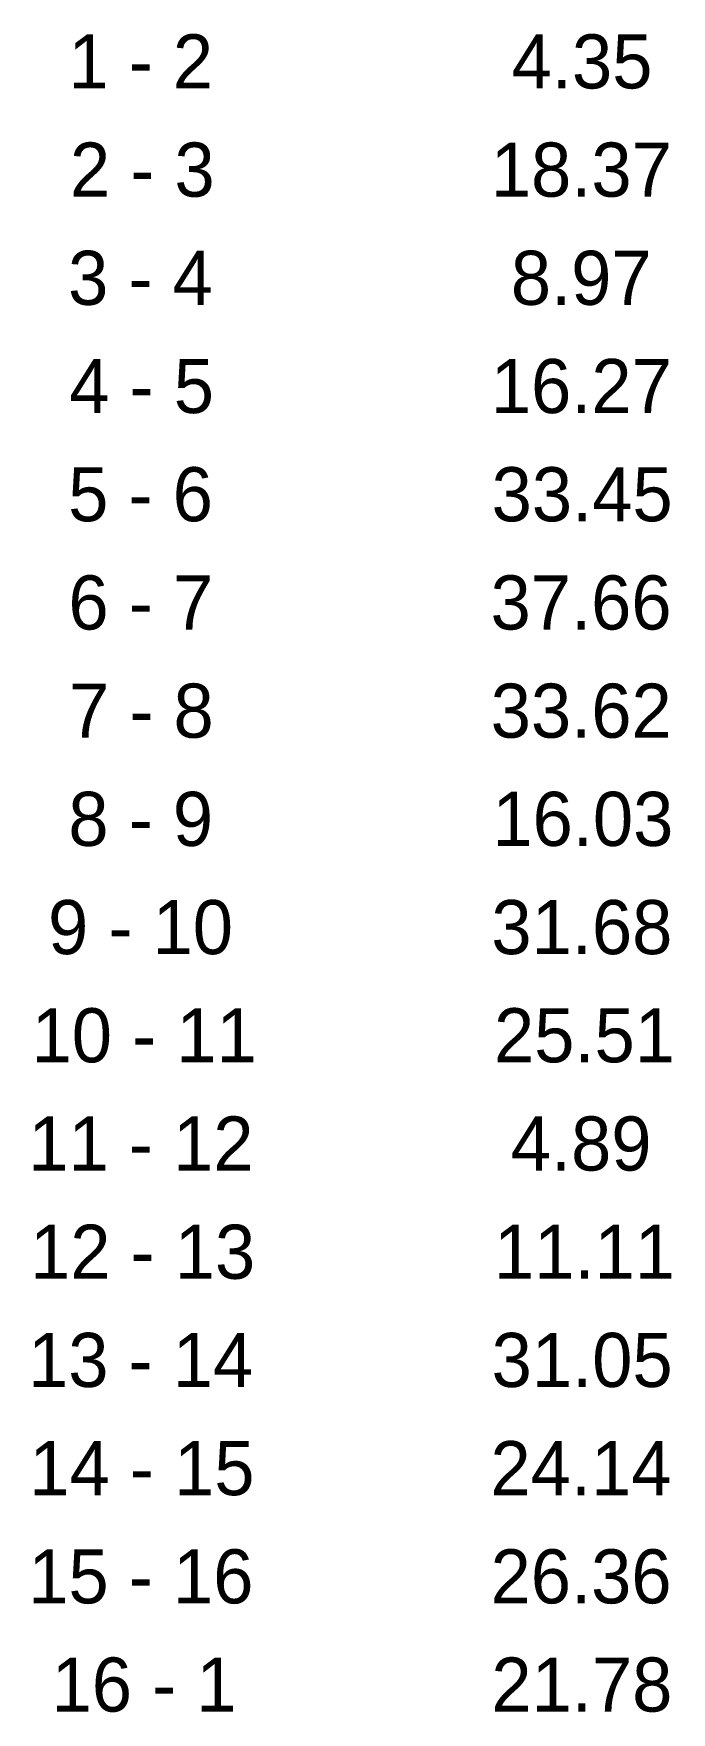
# Model space of a CAD drawing. Extents: x 532300 to 535810, y 1846778 to 1847438.
# Drawn here: x 532299.5 to 532370.3, y 1846778.1 to 1846964.3 of the extents above.
import ezdxf

# ---------------------------------------------------------------- set-up
doc = ezdxf.new("R2010")
doc.units = 0
doc.layers.add('Level 52', color=7, linetype='Continuous')

msp = doc.modelspace()

# ---------------------------------------------------------------- texts
at = {"layer": 'Level 52'}
for s, p in [('1 - 2', (532303.38, 1846958.21)), ('4.35', (532352.55, 1846958.21)), ('2 - 3', (532303.56, 1846946.21)), ('18.37', (532350.24, 1846946.21)), ('3 - 4', (532303.35, 1846934.21)), ('8.97', (532352.46, 1846934.21)), ('16.27', (532350.24, 1846922.21)), ('4 - 5', (532303.48, 1846922.21)), ('5 - 6', (532303.36, 1846910.21)), ('33.45', (532350.33, 1846910.21)), ('6 - 7', (532303.39, 1846898.21)), ('37.66', (532350.21, 1846898.21)), ('7 - 8', (532303.45, 1846886.21)), ('33.62', (532350.23, 1846886.21)), ('8 - 9', (532303.38, 1846874.21)), ('16.03', (532350.41, 1846874.21)), ('9 - 10', (532301.13, 1846862.21)), ('31.68', (532350.3, 1846862.21)), ('10 - 11', (532299.3, 1846850.21)), ('25.51', (532350.59, 1846850.21)), ('11 - 12', (532298.94, 1846838.21)), ('4.89', (532352.45, 1846838.21)), ('12 - 13', (532299.13, 1846826.21)), ('11.11', (532350.59, 1846826.21)), ('13 - 14', (532298.91, 1846814.21)), ('31.05', (532350.33, 1846814.21)), ('14 - 15', (532299.05, 1846802.21)), ('24.14', (532350.2, 1846802.21)), ('15 - 16', (532298.93, 1846790.21)), ('26.36', (532350.21, 1846790.21)), ('16 - 1', (532301.52, 1846778.21)), ('21.78', (532350.3, 1846778.21))]:
    msp.add_text(s, height=6, dxfattribs=at).set_placement(p)

doc.saveas('drawing.dxf')
